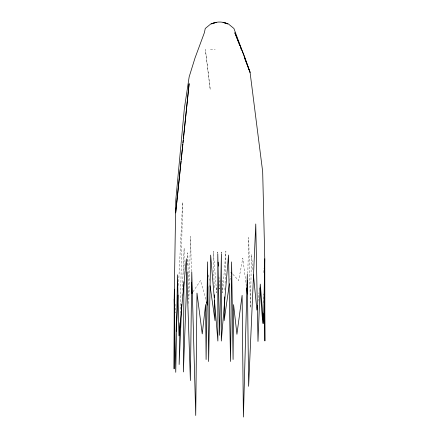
<?xml version="1.0" encoding="UTF-8"?>
<svg xmlns="http://www.w3.org/2000/svg" width="439" height="439" viewBox="0 0 439 439"><rect width="100%" height="100%" fill="white"/><g stroke="black" fill="none" stroke-linecap="round" stroke-linejoin="round"><path stroke-width="0.33" stroke-dasharray="2.19 1.65" d="M183.979 273.497L184.139 248.2L182.311 290.618M180.231 313.183L182.597 202.308L178.464 286.223M263.208 302.811L263.4 293.905M263.855 272.663L263.949 268.553M216.751 287.951L216.63 292.698L213.283 251.201L214.205 287.979M217.618 253.374L217.651 252.019L217.722 253.363M224.922 290.025L224.993 287.298M225.092 283.215L225.898 251.201L222.546 292.703L222.244 280.499M247.799 273.607L248.688 237.537L250.493 307.794L251.415 254.472L252.952 270.078M188.77 303.481L190.553 236.495L191.371 271.072M187.365 265.161L187.826 252.842L188.6 298.69M182.075 296.095L182.196 293.356M220.049 280.291L219.588 289.043L219.484 287.024M221.459 253.369L221.525 252.019L221.563 253.374M257.934 301.406L258.994 292.703M229.877 280.351L230.453 276.318M193.023 291.765L200.519 280.559L206.39 301.225M210.451 49.711L215.198 49.36M232.818 274.232L238.657 280.565L242.811 258.066L246.361 286.557M208.536 274.968L209.299 280.345M218.957 276.927L219.204 281.635M175.051 304.123L175.287 312.947M210.199 89.315L205.381 49.536L210.199 89.315"/><path stroke-width="0.66" d="M264.366 273.299L264.893 340.949L264.766 258.791L262.676 171.715L250.065 72.347L233.921 28.48L228.132 23.744L223.028 22.378L227.704 23.931C222.595 21.368 216.581 21.368 211.472 23.931L216.153 22.378L211.044 23.744L205.26 28.48L204.376 32.711L195.02 57.981L189.165 76.852L184.369 108.378L175.781 200.146L174.201 299.118L174.107 368.886L174.502 289.202M183.93 281.701L183.376 371.937L187.107 272.01M264.766 258.791L263.576 323.702L260.278 284.055L257.989 341.443L255.767 223.972L248.628 386.331L247.3 274.243L243.409 417.05L242.103 295.293L236.928 334.309L233.575 304.584L233.082 359.475L231.605 261.907L230.552 361.484L228.51 255.059L221.294 341.032L221.399 253.769L219.588 335.297L217.782 253.786L217.881 341.037L210.665 255.075L208.629 361.522L207.565 261.853L206.1 359.53L205.595 304.496L202.236 333.925L196.985 293.054L195.728 415.492L191.766 271.779L190.378 380.597L186.345 258.791L178.986 335.901L177.51 274.77L175.754 372.31L174.201 299.118M180.023 322.764L179.134 364.513L181.724 304.304M207.867 286.634L207.493 305.1L206.577 301.873M262.988 313.095L262.769 323.373L259.965 288.039M224.752 296.835L224.153 320.673L229.399 283.709M247.629 280.411L247.289 294.02L246.531 287.918M176.248 331.247L178.031 295.09M181.06 161.201L175.682 212.91L189.132 83.64L183.398 138.751M181.203 159.84L182.833 144.195M182.975 142.834L183.255 140.112M257.446 305.429L256.881 310.115L253.413 274.83M192.65 292.325L191.898 293.444L191.645 282.601M231.024 272.284L231.924 273.256M239.727 45.497L234.805 32.711L244.172 55.583L250.065 72.347L244.649 58.283M240.709 48.054L241.45 49.975M210.061 285.718L215.022 320.673L214.512 300.238M218.178 262.116L218.392 266.155M214.375 294.788L214.441 297.516"/></g></svg>
